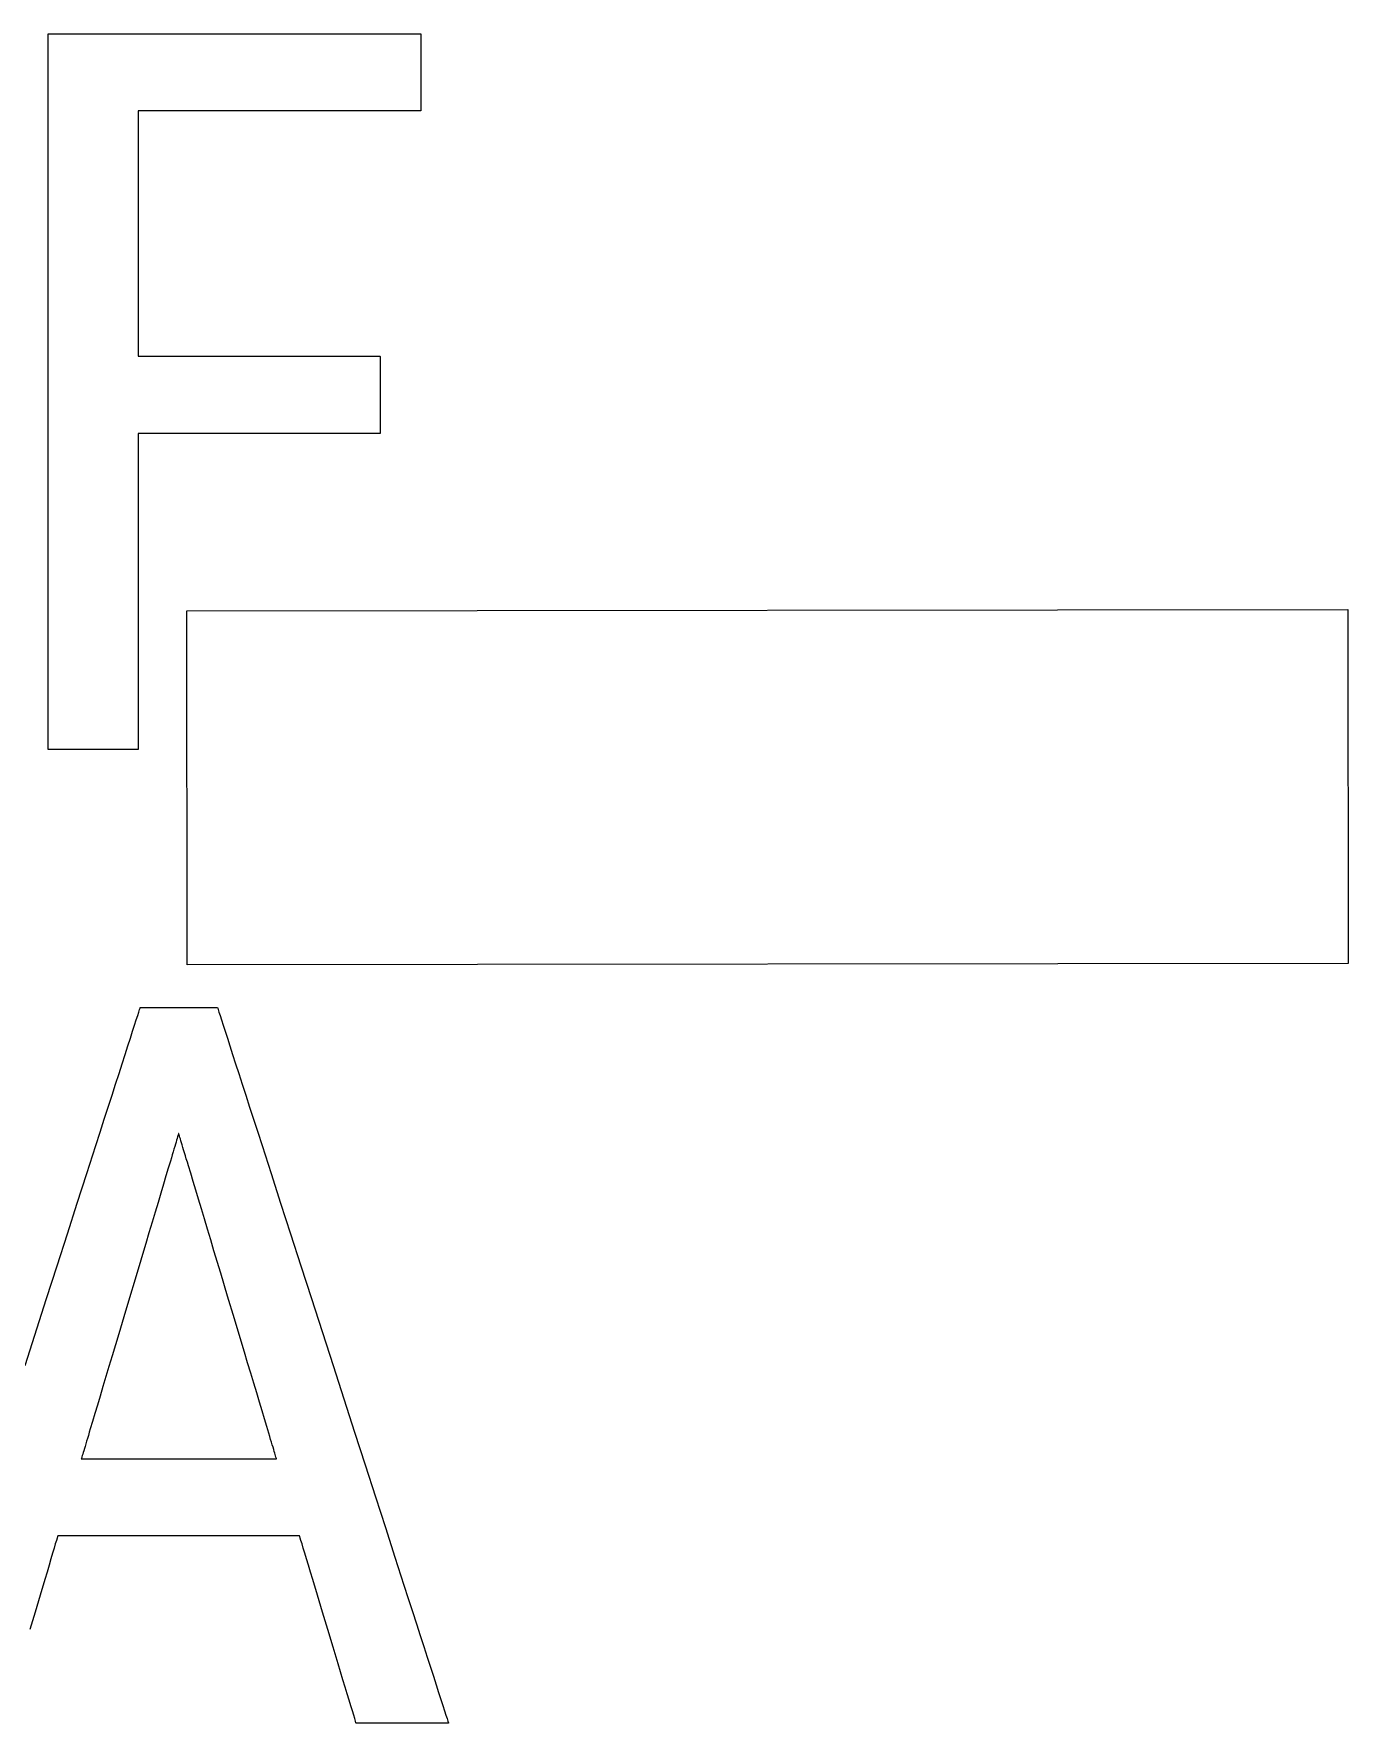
# Model space of a CAD drawing. Extents: x 16 to 853, y 21 to 603.
# Drawn here: x 435 to 853, y 66 to 603 of the extents above; entities that cross this region are included whole.
import ezdxf

# ---------------------------------------------------------------- set-up
doc = ezdxf.new("R2010")
doc.units = 0
doc.layers.get('0').update_dxf_attribs({"linetype": 'CONTINUOUS'})
doc.layers.add('CAPA_1', color=7, linetype='CONTINUOUS')

msp = doc.modelspace()

# ---------------------------------------------------------------- linework, layer by layer
msp.add_lwpolyline([(853.13, 307.44), (484.13, 307), (484, 419.5), (853, 419.94)], close=True)
at = {"layer": 'CAPA_1'}
msp.add_lwpolyline([(545.45, 475.91), (545.11, 475.91), (544.12, 475.91), (542.53, 475.91), (540.41, 475.91), (537.8, 475.91), (534.76, 475.91), (531.35, 475.91), (527.62, 475.91), (523.63, 475.91), (519.43, 475.91), (510.62, 475.91), (501.63, 475.91), (492.91, 475.91), (488.78, 475.91), (484.89, 475.91), (481.28, 475.91), (478.01, 475.91), (475.14, 475.91), (472.72, 475.91), (470.81, 475.91), (469.45, 475.91), (468.71, 475.91), (468.59, 475.84), (468.59, 475.55), (468.59, 475.04), (468.59, 474.33), (468.59, 473.43), (468.59, 472.33), (468.59, 471.06), (468.59, 468.03), (468.59, 464.39), (468.59, 460.21), (468.59, 455.58), (468.59, 450.56), (468.59, 445.23), (468.59, 439.64), (468.59, 416.32), (468.59, 410.59), (468.59, 405.05), (468.59, 399.78), (468.59, 394.83), (468.59, 390.28), (468.59, 386.21), (468.59, 382.68), (468.59, 379.77), (468.59, 378.58), (468.59, 377.56), (468.59, 376.73), (468.59, 376.1), (468.59, 375.68), (468.59, 375.48), (468.51, 375.46), (468.19, 375.46), (467.64, 375.46), (466.89, 375.46), (465.95, 375.46), (463.61, 375.46), (460.78, 375.46), (454.29, 375.46), (447.81, 375.46), (444.98, 375.46), (442.64, 375.46), (441.7, 375.46), (440.95, 375.46), (440.4, 375.46), (440.08, 375.46), (440, 375.5), (440, 375.96), (440, 376.91), (440, 378.33), (440, 380.21), (440, 382.52), (440, 385.23), (440, 388.34), (440, 391.82), (440, 395.64), (440, 399.8), (440, 404.27), (440, 409.02), (440, 414.04), (440, 419.32), (440, 424.81), (440, 430.52), (440, 442.47), (440, 455.01), (440, 467.97), (440, 494.52), (440, 507.77), (440, 520.8), (440, 533.44), (440, 545.52), (440, 551.3), (440, 556.89), (440, 562.25), (440, 567.38), (440, 572.24), (440, 576.82), (440, 581.11), (440, 585.07), (440, 588.69), (440, 591.95), (440, 594.82), (440, 597.29), (440, 599.34), (440, 600.95), (440, 602.09), (440, 602.75), (440.01, 602.92), (440.19, 602.92), (440.64, 602.92), (441.33, 602.92), (442.26, 602.92), (443.42, 602.92), (444.79, 602.92), (446.37, 602.92), (448.14, 602.92), (450.1, 602.92), (454.52, 602.92), (459.55, 602.92), (465.11, 602.92), (471.11, 602.92), (477.47, 602.92), (484.09, 602.92), (490.91, 602.92), (504.75, 602.92), (518.33, 602.92), (524.8, 602.92), (530.95, 602.92), (536.7, 602.92), (541.95, 602.92), (546.63, 602.92), (548.73, 602.92), (550.65, 602.92), (552.38, 602.92), (553.92, 602.92), (555.25, 602.92), (556.36, 602.92), (557.24, 602.92), (557.89, 602.92), (558.28, 602.92), (558.42, 602.92), (558.42, 602.81), (558.42, 602.49), (558.42, 601.99), (558.42, 601.31), (558.42, 599.51), (558.42, 597.23), (558.42, 594.61), (558.42, 591.8), (558.42, 586.15), (558.42, 583.59), (558.42, 581.4), (558.42, 579.71), (558.42, 579.1), (558.42, 578.67), (558.42, 578.43), (558.35, 578.39), (558.09, 578.39), (557.64, 578.39), (557.01, 578.39), (556.2, 578.39), (554.08, 578.39), (551.37, 578.39), (548.11, 578.39), (544.38, 578.39), (540.24, 578.39), (535.75, 578.39), (530.98, 578.39), (525.99, 578.39), (505.13, 578.39), (495.05, 578.39), (490.33, 578.39), (485.91, 578.39), (481.84, 578.39), (478.2, 578.39), (475.05, 578.39), (472.45, 578.39), (470.47, 578.39), (469.73, 578.39), (469.16, 578.39), (468.79, 578.39), (468.61, 578.39), (468.59, 578.17), (468.59, 577.29), (468.59, 575.8), (468.59, 573.75), (468.59, 571.2), (468.59, 568.2), (468.59, 564.81), (468.59, 561.09), (468.59, 557.09), (468.59, 548.47), (468.59, 539.41), (468.59, 530.35), (468.59, 521.74), (468.59, 517.74), (468.59, 514.01), (468.59, 510.63), (468.59, 507.63), (468.59, 505.08), (468.59, 503.03), (468.59, 501.54), (468.59, 500.66), (468.6, 500.44), (469.08, 500.44), (470.2, 500.44), (471.89, 500.44), (474.12, 500.44), (476.82, 500.44), (479.93, 500.44), (483.41, 500.44), (487.2, 500.44), (491.23, 500.44), (499.85, 500.44), (517.7, 500.44), (521.97, 500.44), (526.05, 500.44), (529.9, 500.44), (533.44, 500.44), (536.63, 500.44), (539.42, 500.44), (541.74, 500.44), (543.55, 500.44), (544.79, 500.44), (545.39, 500.44), (545.45, 500.4), (545.45, 500.16), (545.45, 499.73), (545.45, 499.12), (545.45, 497.43), (545.45, 495.23), (545.45, 492.68), (545.45, 487.02), (545.45, 484.21), (545.45, 481.6), (545.45, 479.32), (545.45, 477.52), (545.45, 476.84), (545.45, 476.34), (545.45, 476.02), (545.45, 475.91)], close=True, dxfattribs=at)
msp.add_lwpolyline([(432.63, 179.73), (439.47, 200.94), (442.82, 211.34), (446.09, 221.49), (449.25, 231.3), (452.28, 240.7), (455.14, 249.6), (456.51, 253.84), (457.82, 257.92), (459.08, 261.83), (460.28, 265.57), (461.43, 269.12), (462.51, 272.47), (463.52, 275.61), (464.46, 278.53), (465.33, 281.23), (466.12, 283.69), (466.83, 285.89), (467.46, 287.84), (468, 289.51), (468.45, 290.9), (468.8, 292.01), (469.06, 292.81), (469.22, 293.29), (469.27, 293.46), (469.54, 293.46), (470.32, 293.46), (471.53, 293.46), (473.1, 293.46), (474.96, 293.46), (477.03, 293.46), (481.53, 293.46), (486.04, 293.46), (488.11, 293.46), (489.96, 293.46), (491.53, 293.46), (492.74, 293.46), (493.52, 293.46), (493.8, 293.46), (493.85, 293.29), (494.01, 292.81), (494.26, 292.01), (494.62, 290.9), (495.07, 289.51), (495.61, 287.84), (496.24, 285.89), (496.95, 283.69), (497.74, 281.23), (498.61, 278.53), (499.56, 275.61), (500.57, 272.47), (501.65, 269.12), (502.8, 265.57), (504, 261.83), (505.27, 257.92), (506.59, 253.84), (507.95, 249.6), (510.83, 240.7), (513.86, 231.3), (517.03, 221.49), (520.3, 211.34), (523.66, 200.94), (530.51, 179.73), (537.35, 158.52), (540.71, 148.12), (543.99, 137.97), (547.16, 128.15), (550.19, 118.76), (553.06, 109.86), (554.43, 105.62), (555.75, 101.54), (557.01, 97.63), (558.22, 93.89), (559.36, 90.34), (560.44, 86.99), (561.46, 83.85), (562.4, 80.92), (563.27, 78.23), (564.06, 75.77), (564.78, 73.57), (565.4, 71.62), (565.94, 69.95), (566.39, 68.55), (566.75, 67.45), (567.01, 66.65), (567.17, 66.16), (567.22, 66), (567.13, 66), (566.89, 66), (565.96, 66), (564.51, 66), (562.63, 66), (560.41, 66), (557.93, 66), (552.53, 66), (547.14, 66), (544.66, 66), (542.44, 66), (540.56, 66), (539.11, 66), (538.18, 66), (537.93, 66), (537.85, 66), (537.8, 66.17), (537.65, 66.67), (537.41, 67.47), (537.08, 68.56), (536.67, 69.91), (536.19, 71.49), (535.65, 73.3), (535.04, 75.3), (534.39, 77.48), (533.68, 79.8), (532.17, 84.83), (530.54, 90.21), (528.87, 95.76), (527.19, 101.31), (525.57, 106.69), (524.05, 111.72), (523.35, 114.05), (522.69, 116.22), (522.09, 118.22), (521.54, 120.03), (521.06, 121.62), (520.66, 122.96), (520.33, 124.05), (520.09, 124.85), (519.94, 125.35), (519.88, 125.52), (519.88, 125.52), (519.66, 125.52), (519.02, 125.52), (517.98, 125.52), (516.58, 125.52), (514.84, 125.52), (512.79, 125.52), (510.46, 125.52), (507.88, 125.52), (505.07, 125.52), (502.06, 125.52), (495.57, 125.52), (488.62, 125.52), (481.45, 125.52), (474.29, 125.52), (467.34, 125.52), (460.85, 125.52), (457.84, 125.52), (455.03, 125.52), (452.45, 125.52), (450.12, 125.52), (448.07, 125.52), (446.33, 125.52), (444.92, 125.52), (443.89, 125.52), (443.24, 125.52), (443.02, 125.52), (442.97, 125.35), (442.82, 124.85), (442.59, 124.05), (442.26, 122.96), (441.86, 121.62), (441.39, 120.03), (440.86, 118.22), (440.26, 116.22), (439.62, 114.05), (438.93, 111.72), (437.44, 106.69), (435.84, 101.31), (434.2, 95.76)], dxfattribs=at)
at = {"layer": 'CAPA_1', "color": 1}
msp.add_lwpolyline([(450.52, 150.05), (450.62, 150.05), (450.92, 150.05), (451.4, 150.05), (452.06, 150.05), (452.88, 150.05), (453.86, 150.05), (454.98, 150.05), (456.25, 150.05), (457.64, 150.05), (459.15, 150.05), (460.76, 150.05), (462.48, 150.05), (464.29, 150.05), (466.17, 150.05), (468.13, 150.05), (470.15, 150.05), (474.32, 150.05), (478.63, 150.05), (487.32, 150.05), (491.55, 150.05), (495.59, 150.05), (497.53, 150.05), (499.39, 150.05), (501.17, 150.05), (502.85, 150.05), (504.43, 150.05), (505.9, 150.05), (507.25, 150.05), (508.47, 150.05), (509.55, 150.05), (510.48, 150.05), (511.25, 150.05), (511.85, 150.05), (512.27, 150.05), (512.5, 150.05), (512.54, 150.07), (512.51, 150.16), (512.45, 150.34), (512.37, 150.6), (512.27, 150.94), (512.15, 151.36), (512, 151.84), (511.83, 152.4), (511.65, 153.03), (511.44, 153.73), (511.21, 154.49), (510.96, 155.32), (510.69, 156.21), (510.41, 157.16), (510.1, 158.16), (509.78, 159.23), (509.45, 160.34), (508.73, 162.73), (507.95, 165.31), (507.13, 168.06), (506.25, 170.98), (505.33, 174.03), (504.37, 177.22), (503.38, 180.52), (502.36, 183.91), (501.32, 187.38), (499.18, 194.51), (497, 201.76), (494.82, 209.01), (492.68, 216.13), (491.63, 219.6), (490.61, 223), (489.62, 226.3), (488.66, 229.48), (487.75, 232.54), (486.87, 235.45), (486.04, 238.21), (485.27, 240.79), (484.55, 243.17), (484.21, 244.29), (483.89, 245.35), (483.59, 246.36), (483.31, 247.31), (483.04, 248.2), (482.79, 249.02), (482.56, 249.79), (482.35, 250.48), (482.16, 251.11), (481.99, 251.67), (481.85, 252.16), (481.72, 252.57), (481.62, 252.91), (481.54, 253.17), (481.49, 253.35), (481.46, 253.45), (481.45, 253.46), (481.43, 253.39), (481.39, 253.24), (481.32, 253.01), (481.22, 252.69), (481.11, 252.31), (480.97, 251.84), (480.81, 251.31), (480.63, 250.7), (480.42, 250.03), (480.2, 249.28), (479.96, 248.48), (479.7, 247.61), (479.42, 246.68), (479.13, 245.69), (478.82, 244.65), (478.14, 242.4), (477.41, 239.95), (476.62, 237.31), (475.78, 234.5), (474.89, 231.53), (473.97, 228.43), (473, 225.21), (472.01, 221.88), (470.98, 218.45), (469.94, 214.96), (468.87, 211.4), (464.54, 196.92), (462.39, 189.74), (461.34, 186.22), (460.31, 182.77), (459.3, 179.41), (458.33, 176.15), (457.39, 173), (456.49, 169.99), (455.63, 167.13), (454.82, 164.43), (454.07, 161.91), (453.38, 159.59), (453.05, 158.51), (452.75, 157.49), (452.46, 156.52), (452.19, 155.61), (451.93, 154.76), (451.7, 153.98), (451.48, 153.26), (451.29, 152.6), (451.11, 152.02), (450.96, 151.51), (450.83, 151.07), (450.72, 150.71), (450.63, 150.42), (450.57, 150.22), (450.54, 150.09), (450.52, 150.05)], close=True, dxfattribs=at)

doc.saveas('drawing.dxf')
